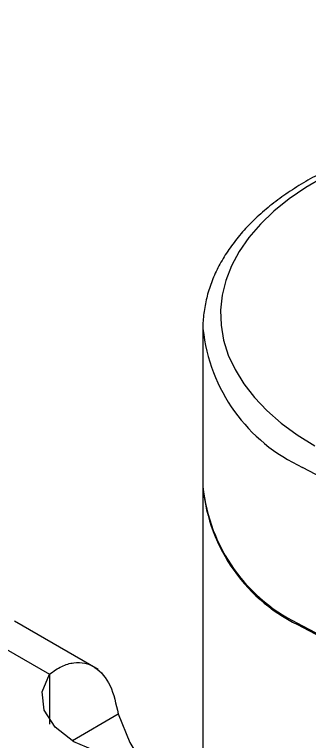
# Model space of a CAD drawing. Extents: x 0 to 8.27, y -9.61 to 0.
# Drawn here: x 1.8446 to 2.0137, y -6.7254 to -6.3092 of the extents above; entities that cross this region are included whole.
import ezdxf

# ---------------------------------------------------------------- set-up
doc = ezdxf.new("R2010")
doc.units = 0
doc.header["$LTSCALE"] = 0.5
doc.header["$MEASUREMENT"] = 0
doc.layers.add('Dimension', color=10, linetype='CONTINUOUS')
doc.layers.add('Mounting', color=4, linetype='CONTINUOUS')

msp = doc.modelspace()

# ---------------------------------------------------------------- linework, layer by layer
at = {"layer": 'Dimension', "transparency": 16777216}
msp.add_open_spline([(0.3163298756698794, -6.309225411673758), (1.642155090394425, -6.574390454618758), (1.774737611867039, -7.237303061981144), (2.039902654812039, -8.563128276705804), (2.172485176284653, -9.226040884068304), (3.498310391009426, -9.491205927013077)], degree=3, knots=[0, 0, 0, 0, 1, 1, 2, 2, 2, 2], dxfattribs=at)
at = {"layer": 'Mounting', "linetype": 'Continuous', "lineweight": 25, "transparency": 16777216}
for p, q in [((1.952668909267658, -6.488845312349888), (1.952668909267658, -6.579481342469187)), ((1.952668909267658, -6.580297883281098), (1.952668909267658, -7.507071704771413)), ((1.892590975003003, -6.684102642436066), (1.844605312973925, -6.656401109390394)), ((1.816707580333258, -6.659163658608001), (1.864608047130758, -6.68681600949332)), ((1.864608047130758, -6.68681600949332), (1.864608047130758, -6.7153720055557)), ((1.877777886674238, -6.724776200257956), (1.904064605520915, -6.709601200476691))]:
    msp.add_line(p, q, dxfattribs=at)
at = {"layer": 'Mounting', "linetype": 'Continuous', "lineweight": 25, "transparency": 16777216, "flags": 128}
for points in [[(2.029356189192384, -6.398576885185769), (2.022227624824126, -6.402182605708497), (2.011692866682296, -6.408264192133508), (2.002039965354896, -6.414815422239705), (1.993331523611204, -6.421793808785985), (1.985624019037658, -6.429154094257562), (1.97896743775911, -6.436848544379011), (1.973404950259209, -6.444827257688523), (1.968972631404057, -6.453038489168641), (1.965699226482428, -6.461428985832292), (1.963605964780953, -6.469944332088964), (1.962706421905494, -6.478529302650593), (1.963006431736375, -6.487128220688639), (1.964504048594762, -6.495685318920088), (1.967189559860998, -6.504145101279271), (1.971045548963474, -6.512452702831233), (1.976047008333552, -6.520554245592045), (1.982161501588251, -6.528397187948023), (1.989349373891827, -6.535930665408607), (1.997564009134493, -6.543105820481394), (2.006752132254832, -6.549876119532534), (2.016854154747961, -6.556197654574582)], [(2.021026539843177, -6.574445051276705), (2.009783086936267, -6.568445103252536)], [(2.009783086936267, -6.659081133371892), (2.021026539843177, -6.665081081396004)], [(2.009783086936267, -6.659897674183746), (2.021026539843177, -6.665897622207915)], [(1.945583808832424, -6.733562321700497), (1.928015370992142, -6.735917159022385), (1.910013620845092, -6.735277858332488), (1.893077637643472, -6.73169765681012), (1.878617749873428, -6.725474692457219), (1.867838091442053, -6.717127176929402), (1.861636328530011, -6.707350241935039), (1.860528907262477, -6.696958052779159), (1.864608047130758, -6.68681600949332)], [(1.904064605520915, -6.709601200476691), (1.910809254507029, -6.725993715326005), (1.91656907479134, -6.735861979935287)]]:
    msp.add_lwpolyline(points, dxfattribs=at)
at = {"layer": 'Mounting', "linetype": 'Continuous', "lineweight": 25, "transparency": 16777216}
for centre, radius, start, end in [((2.050576001719236, -6.478847560380352), 0.09844684649705675, 186.0064664105521, 245.5206742888552), ((2.050496291548342, -6.569578646969028), 0.09832731106912454, 185.7801459138167, 245.5399950438023), ((2.050389681989571, -6.570522348417732), 0.09816743053381542, 185.4755690322846, 245.5659031586499)]:
    msp.add_arc(centre, radius, start, end, dxfattribs=at)
for points, knots in [([(2.028546619691696, -6.396134279572827), (2.027894019495506, -6.396415210998491), (2.02331473218166, -6.398386503255317), (2.015433466143321, -6.402555190224909), (2.005016664143767, -6.408643703481623), (1.995435213808577, -6.415255271585913), (1.986674018700541, -6.422297243427572), (1.97881197881631, -6.429750520986424), (1.971898775292374, -6.437568738951249), (1.965986927561488, -6.445703987354811), (1.961114960768299, -6.45409951067824), (1.95732643090443, -6.462692765258787), (1.954593661977896, -6.471420232044458), (1.953088668688423, -6.480215312358432), (1.952482267638715, -6.486157728837036), (1.952675077799512, -6.489133594536149), (1.952678089647605, -6.489180079926079)], [0, 0, 0, 0, 0.01381946163011013, 0.09697098728127015, 0.1802104063188128, 0.2635133153462301, 0.3468180045139733, 0.4300284116659794, 0.513018194211239, 0.5956279614000337, 0.677685116072329, 0.7590418577027213, 0.8396235815678245, 0.9194689567058181, 0.9987420410305483, 1, 1, 1, 1]), ([(1.864608047130758, -6.68681600949332), (1.866956624564153, -6.685176093076784), (1.871599021985929, -6.681934495147509), (1.878562690308371, -6.67998038128183), (1.885036125515597, -6.68021153985142), (1.892588947086068, -6.683470642160891), (1.900177648297557, -6.692198957696739), (1.902783254422701, -6.703864481080124), (1.904064605520915, -6.709601200476691)], [0, 0, 0, 0, 0.1347651813758699, 0.2663882917890207, 0.3950679231708344, 0.5210166321601578, 0.764451787833597, 1, 1, 1, 1])]:
    msp.add_open_spline(points, degree=3, knots=knots, dxfattribs=at)

doc.saveas('drawing.dxf')
